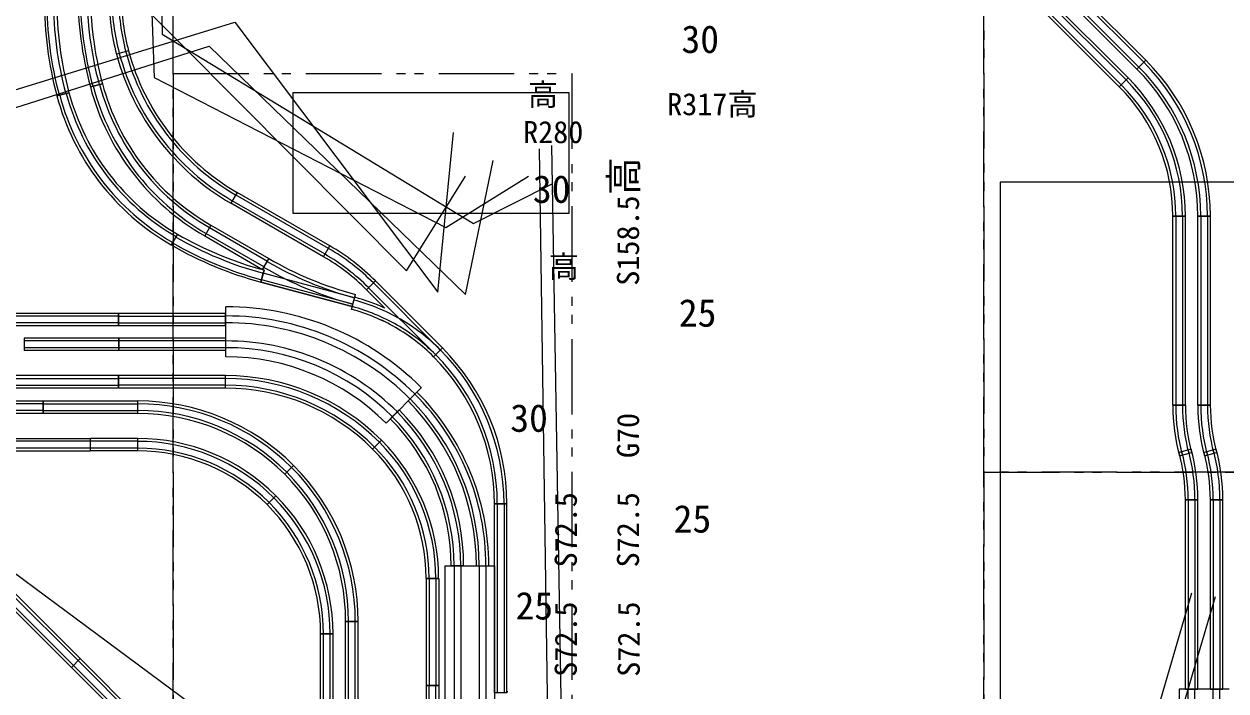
# Model space of a CAD drawing. Units: millimetres, scale not verified. Extents: x -9453 to 9743, y -8805 to 2983.
# Drawn here: x 322 to 1120, y 385 to 827 of the extents above; entities that cross this region are included whole.
import ezdxf
from ezdxf.enums import TextEntityAlignment as Align

# ---------------------------------------------------------------- set-up
doc = ezdxf.new("R2010")
doc.units = ezdxf.units.MM
doc.header["$LTSCALE"] = 10
doc.linetypes.add('DOUBLE_CHAIN1', pattern=[8.8, 5, -1, 0.6, -0.6, 0.6, -1])
for name, color, linetype in [('0-0_線路', 7, 'Continuous'), ('0-1', 7, 'Continuous'), ('0-2', 4, 'Continuous'), ('0-4_ジオラマ', 4, 'Continuous'), ('0-7', 7, 'Continuous'), ('0-8_教室', 3, 'DOUBLE_CHAIN1')]:
    doc.layers.add(name, color=color, linetype=linetype)
doc.styles.add('ＭＳ ゴシック', font='')
doc.styles.get('ＭＳ ゴシック').set_extended_font_data('MS Gothic')

msp = doc.modelspace()

# ---------------------------------------------------------------- linework, layer by layer
at = {"layer": '0-0_線路'}
for p, q in [((1060.49, 797.44), (971.79, 886.14)), ((1066.35, 803.3), (977.65, 892)), ((1054.63, 791.58), (965.93, 880.28)), ((1048.77, 785.72), (960.07, 874.42)), ((391.8, 809.46), (383.8, 807.32)), ((391.8, 809.46), (383.8, 807.32)), ((1060.49, 797.44), (1066.35, 803.3)), ((1066.35, 803.3), (1060.49, 797.44)), ((1060.49, 797.44), (1066.35, 803.3)), ((1060.49, 797.44), (1066.35, 803.3)), ((1048.77, 785.72), (1054.63, 791.58)), ((1054.63, 791.58), (1048.77, 785.72)), ((1048.77, 785.72), (1054.63, 791.58)), ((1048.77, 785.72), (1054.63, 791.58)), ((352.28, 781.79), (344.27, 779.65)), ((344.27, 779.65), (352.28, 781.79)), ((374.45, 787.73), (366.45, 785.59)), ((366.45, 785.59), (374.45, 787.73)), ((463.76, 715.68), (459.62, 708.5)), ((463.76, 715.68), (459.62, 708.5)), ((525.26, 680.18), (463.76, 715.68)), ((521.11, 673), (459.62, 708.5)), ((446.41, 693.95), (442.27, 686.78)), ((446.41, 693.95), (442.27, 686.78)), ((446.41, 693.95), (484.82, 671.78)), ((1084.29, 574.51), (1084.29, 699.95)), ((1092.58, 699.95), (1084.29, 699.95)), ((1092.58, 699.95), (1084.29, 699.95)), ((1084.29, 699.95), (1092.58, 699.95)), ((1084.29, 699.95), (1092.58, 699.95)), ((1092.58, 574.51), (1092.58, 699.95)), ((1100.87, 574.51), (1100.87, 699.95)), ((1109.16, 699.95), (1100.87, 699.95)), ((1109.16, 699.95), (1100.87, 699.95)), ((1100.87, 699.95), (1109.16, 699.95)), ((1100.87, 699.95), (1109.16, 699.95)), ((1109.16, 574.51), (1109.16, 699.95)), ((424.24, 688.01), (420.1, 680.83)), ((424.24, 688.01), (420.1, 680.83)), ((442.27, 686.78), (480.68, 664.6)), ((521.11, 673), (525.26, 680.18)), ((484.82, 671.78), (480.68, 664.6)), ((480.68, 664.6), (484.82, 671.78)), ((480.68, 664.6), (484.82, 671.78)), ((480.68, 664.6), (484.82, 671.78)), ((480.68, 664.6), (484.82, 671.78)), ((480.68, 664.6), (483.76, 669.93)), ((479.55, 656.21), (481.7, 664.21)), ((479.55, 656.21), (540.13, 639.97)), ((555.53, 656.95), (549.67, 651.09)), ((555.53, 656.95), (549.67, 651.09)), ((549.67, 651.09), (555.53, 656.95)), ((549.67, 651.09), (555.53, 656.95)), ((549.67, 651.09), (555.53, 656.95)), ((549.67, 651.09), (555.53, 656.95)), ((599.88, 612.6), (555.53, 656.95)), ((539.64, 638.13), (541.79, 646.14)), ((561.77, 638.98), (549.67, 651.09)), ((456.32, 606.66), (456.32, 639.81)), ((259.67, 635.6), (385.11, 635.6)), ((385.11, 627.32), (385.11, 635.6)), ((385.11, 635.6), (456.12, 635.6)), ((385.11, 635.6), (385.11, 627.32)), ((456.12, 627.32), (456.12, 635.6)), ((259.67, 627.32), (385.11, 627.32)), ((385.11, 627.32), (456.12, 627.32)), ((385.31, 619.09), (322.59, 619.09)), ((322.59, 619.09), (322.59, 610.8)), ((456.32, 619.09), (385.31, 619.09)), ((385.31, 619.09), (385.31, 610.8)), ((385.31, 610.8), (385.31, 619.09)), ((456.32, 610.8), (456.32, 619.09)), ((385.31, 610.8), (322.59, 610.8)), ((456.32, 610.8), (385.31, 610.8)), ((594.02, 606.74), (599.88, 612.6)), ((599.88, 612.6), (594.02, 606.74)), ((599.88, 612.6), (594.02, 606.74)), ((599.88, 612.6), (594.02, 606.74)), ((385.12, 594.16), (259.68, 594.16)), ((456.13, 594.16), (385.12, 594.16)), ((385.12, 594.16), (385.12, 585.88)), ((385.12, 585.88), (385.12, 594.16)), ((456.13, 585.88), (456.13, 594.16)), ((385.12, 585.88), (259.68, 585.88)), ((456.13, 585.88), (385.12, 585.88)), ((562.6, 562.63), (585.94, 586.18)), ((577.18, 577.35), (583.04, 583.22)), ((209.72, 577.48), (335.16, 577.48)), ((335.16, 569.19), (335.16, 577.48)), ((335.16, 577.48), (397.88, 577.48)), ((335.16, 577.48), (335.16, 569.19)), ((397.88, 569.19), (397.88, 577.48)), ((1084.29, 574.51), (1092.58, 574.51)), ((1084.29, 574.51), (1092.58, 574.51)), ((1092.58, 574.51), (1084.29, 574.51)), ((1100.87, 574.51), (1109.16, 574.51)), ((1100.87, 574.51), (1109.16, 574.51)), ((1109.16, 574.51), (1100.87, 574.51)), ((209.72, 569.19), (335.16, 569.19)), ((335.16, 569.19), (397.88, 569.19)), ((565.34, 565.56), (571.2, 571.42)), ((565.34, 565.56), (571.2, 571.42)), ((565.34, 565.56), (571.2, 571.42)), ((241.05, 552.55), (366.49, 552.55)), ((366.49, 544.27), (366.49, 552.55)), ((366.49, 544.27), (366.49, 552.55)), ((397.85, 552.55), (366.49, 552.55)), ((397.85, 544.27), (397.85, 552.55)), ((553.62, 545.49), (559.48, 551.36)), ((553.62, 545.49), (559.48, 551.36)), ((553.62, 545.49), (559.48, 551.36)), ((241.05, 544.27), (366.49, 544.27)), ((397.85, 544.27), (366.49, 544.27)), ((1096.46, 545.33), (1088.45, 543.18)), ((1088.71, 540.97), (1096.72, 543.11)), ((1113.03, 545.33), (1105.03, 543.18)), ((1105.29, 540.97), (1113.29, 543.11)), ((495.37, 528.74), (501.23, 534.6)), ((495.37, 528.74), (501.23, 534.6)), ((483.61, 508.67), (489.48, 514.53)), ((483.61, 508.67), (489.48, 514.53)), ((1092.58, 386.35), (1092.58, 511.79)), ((1100.87, 511.79), (1092.58, 511.79)), ((1100.87, 511.79), (1092.58, 511.79)), ((1092.58, 511.79), (1100.87, 511.79)), ((1100.87, 386.35), (1100.87, 511.79)), ((1109.16, 386.35), (1109.16, 511.79)), ((1117.45, 511.79), (1109.16, 511.79)), ((1117.45, 511.79), (1109.16, 511.79)), ((1109.16, 511.79), (1117.45, 511.79)), ((1117.45, 386.35), (1117.45, 511.79)), ((642.69, 509.25), (634.4, 509.25)), ((642.69, 509.25), (634.4, 509.25)), ((634.4, 509.25), (642.69, 509.25)), ((634.4, 509.25), (642.69, 509.25)), ((642.69, 383.81), (642.69, 509.25)), ((601.58, 468.07), (634.73, 468.07)), ((605.73, 468.07), (614.01, 468.07)), ((614.01, 468.07), (605.73, 468.07)), ((605.73, 468.07), (614.01, 468.07)), ((622.42, 468.14), (630.71, 468.14)), ((589.15, 459.73), (597.44, 459.73)), ((589.15, 459.73), (589.15, 388.72)), ((597.44, 459.73), (589.15, 459.73)), ((597.44, 459.73), (597.44, 388.72)), ((359.71, 406.59), (315.36, 450.94)), ((535.72, 360.18), (535.72, 431.19)), ((535.72, 431.19), (544.01, 431.19)), ((535.72, 431.19), (544.01, 431.19)), ((535.75, 431.24), (544.04, 431.24)), ((519.14, 422.9), (527.43, 422.9)), ((519.14, 360.18), (519.14, 422.9)), ((519.14, 422.9), (527.43, 422.9)), ((519.14, 422.9), (527.43, 422.9)), ((527.43, 422.9), (519.14, 422.9)), ((519.14, 422.9), (527.43, 422.9)), ((519.14, 422.9), (527.43, 422.9)), ((527.43, 360.18), (527.43, 422.9)), ((353.85, 400.73), (359.71, 406.59)), ((353.85, 400.73), (359.71, 406.59)), ((353.85, 400.73), (359.71, 406.59)), ((353.85, 400.73), (359.71, 406.59)), ((353.85, 400.73), (359.71, 406.59)), ((404.06, 362.24), (359.71, 406.59)), ((589.15, 388.72), (597.44, 388.72)), ((589.15, 388.72), (589.15, 263.28)), ((597.44, 388.72), (589.15, 388.72)), ((597.44, 388.72), (589.15, 388.72)), ((597.44, 388.72), (597.44, 263.28)), ((1121.59, 386.35), (1088.44, 386.35)), ((1092.58, 386.35), (1100.87, 386.35)), ((1092.58, 386.35), (1100.87, 386.35)), ((1109.16, 386.35), (1117.45, 386.35)), ((1109.16, 386.35), (1117.45, 386.35))]:
    msp.add_line(p, q, dxfattribs=at)
at = {"layer": '0-0_線路', "color": 2}
for p, q in [((973.14, 887.48), (1061.83, 798.78)), ((976.3, 890.65), (1065, 801.95)), ((964.58, 878.93), (1053.28, 790.23)), ((961.41, 875.76), (1050.11, 787.06)), ((522.07, 674.65), (460.57, 710.15)), ((524.31, 678.53), (462.81, 714.03)), ((1086.2, 699.95), (1086.2, 574.51)), ((1090.68, 699.95), (1090.68, 574.51)), ((1102.77, 699.95), (1102.77, 574.51)), ((1107.25, 699.95), (1107.25, 574.51)), ((443.22, 688.42), (481.63, 666.25)), ((445.46, 692.3), (483.87, 670.13)), ((541.71, 645.84), (481.12, 662.08)), ((540.55, 641.51), (479.96, 657.75)), ((598.53, 611.25), (554.18, 655.6)), ((595.36, 608.09), (551.01, 652.44)), ((385.11, 633.7), (259.67, 633.7)), ((385.11, 633.7), (456.12, 633.7)), ((385.11, 629.22), (259.67, 629.22)), ((385.11, 629.22), (456.12, 629.22)), ((385.31, 617.18), (322.59, 617.18)), ((456.32, 617.18), (385.31, 617.18)), ((385.31, 612.7), (322.59, 612.7)), ((456.32, 612.7), (385.31, 612.7)), ((259.68, 592.26), (385.12, 592.26)), ((456.13, 592.26), (385.12, 592.26)), ((259.68, 587.78), (385.12, 587.78)), ((456.13, 587.78), (385.12, 587.78)), ((335.16, 575.57), (209.72, 575.57)), ((335.16, 575.57), (397.88, 575.57)), ((335.16, 571.09), (209.72, 571.09)), ((335.16, 571.09), (397.88, 571.09)), ((366.49, 550.65), (241.05, 550.65)), ((397.85, 550.65), (366.49, 550.65)), ((366.49, 546.17), (241.05, 546.17)), ((397.85, 546.17), (366.49, 546.17)), ((1094.49, 511.79), (1094.49, 386.35)), ((1098.97, 511.79), (1098.97, 386.35)), ((1111.06, 511.79), (1111.06, 386.35)), ((1115.54, 511.79), (1115.54, 386.35)), ((636.3, 509.25), (636.3, 383.81)), ((640.78, 509.25), (640.78, 383.81)), ((607.63, 468.07), (607.63, 342.63)), ((612.11, 468.07), (612.11, 342.63)), ((624.2, 468.07), (624.2, 342.63)), ((628.68, 468.07), (628.68, 342.63)), ((591.05, 459.73), (591.05, 388.72)), ((595.53, 459.73), (595.53, 388.72)), ((355.19, 402.07), (310.84, 446.42)), ((358.36, 405.24), (314.01, 449.59)), ((537.62, 360.18), (537.62, 431.19)), ((542.1, 360.18), (542.1, 431.19)), ((521.05, 360.18), (521.05, 422.9)), ((525.53, 360.18), (525.53, 422.9)), ((399.54, 357.72), (355.19, 402.07)), ((402.71, 360.89), (358.36, 405.24)), ((591.05, 263.28), (591.05, 388.72)), ((595.53, 263.28), (595.53, 388.72)), ((1094.49, 260.91), (1094.49, 386.35)), ((1098.97, 260.91), (1098.97, 386.35)), ((1111.06, 260.91), (1111.06, 386.35)), ((1115.54, 260.91), (1115.54, 386.35))]:
    msp.add_line(p, q, dxfattribs=at)
at = {"layer": '0-0_線路', "color": 4}
for p, q in [((1092.58, 386.35), (1092.58, 511.79)), ((1092.58, 386.35), (1092.58, 511.79)), ((1100.87, 386.35), (1100.87, 511.79)), ((1109.16, 386.35), (1109.16, 511.79)), ((1117.45, 386.35), (1117.45, 511.79))]:
    msp.add_line(p, q, dxfattribs=at)
at = {"layer": '0-0_線路', "color": 3}
for p, q in [((601.58, 468.07), (601.58, 342.63)), ((634.73, 342.63), (634.73, 468.07)), ((1088.44, 386.35), (1088.44, 260.91))]:
    msp.add_line(p, q, dxfattribs=at)
at = {"layer": '0-0_線路'}
for points in [[(480.68, 664.6), (481.7, 664.21), (479.55, 656.21)], [(540.13, 639.97), (479.55, 656.21), (481.12, 662.08)], [(540.13, 639.97), (479.55, 656.21), (540.13, 639.97)], [(479.55, 656.21), (540.13, 639.97), (542.28, 647.98)], [(594.02, 606.74), (599.88, 612.6), (594.02, 606.74)], [(642.8, 384.89), (642.69, 383.81), (634.4, 383.81), (634.4, 509.25)], [(359.71, 406.59), (353.85, 400.73), (309.5, 445.08)], [(544.01, 360.18), (544.01, 431.19), (535.72, 431.19)], [(404.06, 362.24), (398.2, 356.38), (353.85, 400.73)]]:
    msp.add_lwpolyline(points, dxfattribs=at)
for centre, radius, start, end in [((604.56, 849.39), 246.51, 179.99995, 195), ((604.56, 849.39), 238.22, 180.00002, 195), ((524.98, 845.15), 146.16, 179.99998, 195), ((524.98, 845.15), 137.87, 180, 195), ((582.39, 843.45), 246.51, 179.99995, 195), ((582.39, 843.45), 238.22, 180.00002, 195), ((540.99, 849.44), 162.74, 195, 240), ((540.99, 849.44), 154.45, 195, 240), ((963, 699.95), 137.87, 0, 45), ((963, 699.95), 146.16, 0, 45), ((963, 699.95), 129.58, 0, 44.99995), ((501.47, 821.77), 154.45, 195, 240), ((523.64, 827.71), 162.74, 195, 240), ((523.64, 827.71), 154.45, 195, 240), ((963, 699.95), 121.3, 0, 45.00002), ((501.47, 821.77), 162.74, 195, 240), ((543.35, 894.32), 238.22, 240.00002, 255), ((543.35, 894.32), 246.51, 239.99995, 255), ((452.18, 553.6), 146.16, 45, 60.00002), ((603.94, 878.08), 238.22, 240.00002, 255), ((452.18, 553.6), 137.87, 45, 60), ((508.25, 520.97), 129.58, 65.60304, 75.00002), ((508.25, 520.98), 121.28, 59.99919, 75.00087), ((508.25, 520.97), 121.3, 60.00002, 75.00005), ((508.26, 520.98), 121.28, 44.99921, 60.00089), ((508.25, 520.97), 121.3, 45, 60.00003), ((496.53, 509.25), 137.87, 0, 45), ((496.53, 509.25), 146.16, 0, 45), ((456.13, 448), 146.16, 45, 90), ((456.13, 448), 137.87, 45, 90), ((467.97, 468.14), 162.74, 0, 45), ((467.97, 468.14), 154.45, 0, 45), ((1213.88, 574.51), 129.58, 180, 194.99998), ((1213.88, 574.51), 121.3, 180, 194.99998), ((1230.45, 574.51), 129.58, 180, 194.99998), ((1230.45, 574.51), 121.3, 180, 194.99998), ((467.85, 468.07), 146.16, 0, 45), ((467.85, 468.07), 137.87, 0, 45), ((467.85, 459.73), 129.58, 0.00005, 45), ((467.85, 459.73), 121.3, 359.99998, 45), ((971.29, 511.79), 121.3, 0, 14.99998), ((971.29, 511.79), 129.58, 0, 14.99998), ((987.86, 511.79), 121.3, 0, 14.99998), ((987.86, 511.79), 129.58, 0, 14.99998), ((397.88, 431.24), 146.16, 0, 45), ((397.88, 431.24), 137.87, 0, 45), ((397.85, 422.9), 129.58, 0.00005, 45), ((397.85, 422.9), 121.3, 359.99998, 45)]:
    msp.add_arc(centre, radius, start, end, dxfattribs=at)
at = {"layer": '0-0_線路', "color": 2}
for centre, radius, start, end in [((604.56, 849.39), 244.91, 180, 195), ((604.56, 849.39), 240.44, 180, 195), ((524.98, 845.15), 144.26, 179.99998, 195), ((524.98, 845.15), 139.78, 180.00002, 195), ((582.39, 843.45), 244.91, 180, 195), ((582.39, 843.45), 240.44, 180, 195), ((540.99, 849.44), 160.83, 195, 240), ((540.99, 849.44), 156.35, 195, 240), ((963, 699.95), 139.78, 0, 45.00002), ((963, 699.95), 144.26, 0, 44.99998), ((963, 699.95), 127.68, 0, 44.99995), ((501.47, 821.77), 156.35, 195, 240), ((523.64, 827.71), 160.83, 195, 240), ((523.64, 827.71), 156.35, 195, 240), ((963, 699.95), 123.2, 0, 45), ((501.47, 821.77), 160.83, 195, 240), ((543.35, 894.32), 240.44, 240, 255), ((543.35, 894.32), 244.91, 240, 255), ((452.18, 553.6), 144.26, 45, 60.00002), ((603.94, 878.08), 240.44, 240, 255), ((452.18, 553.6), 139.78, 45, 59.99998), ((603.94, 878.08), 244.91, 240, 255), ((508.25, 520.97), 123.2, 60, 75.00005), ((508.25, 520.97), 127.68, 60.00002, 75.00008), ((456.32, 456.35), 177.41, 44.99995, 90), ((508.25, 520.97), 127.68, 45, 60.00006), ((456.32, 456.35), 172.93, 45, 90), ((508.25, 520.97), 123.2, 45, 60.00005), ((456.32, 456.35), 160.83, 45, 90), ((456.32, 456.35), 156.35, 45, 90), ((496.53, 509.25), 139.78, 0, 45.00002), ((496.53, 509.25), 144.26, 0, 44.99998), ((456.13, 448), 144.26, 45, 90), ((456.13, 448), 139.78, 44.99998, 90), ((467.97, 468.14), 160.83, 0, 45), ((467.97, 468.14), 156.35, 0, 45), ((1213.88, 574.51), 127.68, 180, 194.99998), ((1213.88, 574.51), 123.2, 180, 194.99998), ((1230.45, 574.51), 127.68, 180, 194.99998), ((1230.45, 574.51), 123.2, 180, 194.99998), ((467.85, 468.07), 139.78, 359.99998, 45), ((467.85, 468.07), 144.26, 0, 45), ((467.85, 459.73), 127.68, 0.00005, 45), ((467.85, 459.73), 123.2, 0, 45), ((971.29, 511.79), 123.2, 0, 14.99998), ((971.29, 511.79), 127.68, 0, 14.99998), ((987.86, 511.79), 123.2, 0, 14.99998), ((987.86, 511.79), 127.68, 0, 14.99998), ((397.88, 431.24), 139.78, 359.99998, 45), ((397.88, 431.24), 144.26, 0, 45), ((397.85, 422.9), 127.68, 0.00005, 45), ((397.85, 422.9), 123.2, 0, 45)]:
    msp.add_arc(centre, radius, start, end, dxfattribs=at)
at = {"layer": '0-0_線路', "color": 3}
for radius, start in [(183.46, 45.04622), (150.3, 45.00005)]:
    msp.add_arc((456.32, 456.35), radius, start, 90, dxfattribs=at)
at = {"layer": '0-1', "color": 6}
msp.add_lwpolyline([(1171.31, 722.35), (969.71, 722.35), (969.71, 363.95)], dxfattribs=at)
at = {"layer": '0-2', "color": 7}
for p, q in [((495.37, 528.74), (501.23, 534.6)), ((495.37, 528.74), (501.23, 534.6)), ((483.61, 508.67), (489.48, 514.53)), ((483.61, 508.67), (489.48, 514.53))]:
    msp.add_line(p, q, dxfattribs=at)
for centre, radius, end in [((397.88, 431.24), 146.16, 90), ((397.88, 431.24), 137.87, 90), ((397.85, 422.9), 129.58, 89.99995), ((397.85, 422.9), 121.3, 90.00002)]:
    msp.add_arc(centre, radius, 45, end, dxfattribs=at)
at = {"layer": '0-2', "color": 2}
for centre, radius, end in [((397.88, 431.24), 144.26, 89.99998), ((397.88, 431.24), 139.78, 90.00002), ((397.85, 422.9), 127.68, 89.99995), ((397.85, 422.9), 123.2, 90)]:
    msp.add_arc(centre, radius, 45, end, dxfattribs=at)
at = {"layer": '0-7', "color": 5}
for p, q in [((675.61, -18.94), (664.29, 744.54)), ((685.75, -35.52), (672.42, 746.87)), ((602.15, 692.49), (657.03, 726.47)), ((620.44, 695.11), (672.71, 721.24)), ((1096.74, 450.01), (973.05, 25.78)), ((1112.42, 447.39), (986.98, 22.29))]:
    msp.add_line(p, q, dxfattribs=at)
for points in [[(42.89, 1194.25), (8.92, 1189.03), (8.92, 1063.59), (37.67, 1089.72), (165.72, 1076.65), (576.01, 663.75), (615.21, 726.47)], [(398.31, 1079.27), (408.76, 791.8), (602.15, 692.49)], [(408.76, 1076.65), (413.99, 820.55), (620.44, 695.11)], [(-506.49, 546.8), (-506.49, 502.66), (-478.61, 538.67), (462.19, 828.46), (596.92, 649.59), (607.37, 755.29)], [(-448.87, 552.55), (-448.41, 504.33), (-419.67, 538.31), (445.35, 812.71), (615.21, 648.07), (633.51, 736.92)], [(-127.84, 792.67), (696.52, 181.15), (704.36, 17.82), (842.86, 67.47)]]:
    msp.add_lwpolyline(points, dxfattribs=at)
msp.add_lwpolyline([(500.9, 781.9), (683.84, 781.9), (683.84, 701.76), (500.9, 701.76)], close=True, dxfattribs=at)
at = {"layer": '0-8_教室'}
for p, q in [((959.03, 530.13), (959.03, 1332.05)), ((421.44, 265.81), (421.44, 1067.73)), ((959.03, 1058.77), (959.03, 256.85)), ((421.44, 794.45), (421.44, -7.47)), ((1223.35, 530.13), (959.03, 530.13))]:
    msp.add_line(p, q, dxfattribs=at)
for points in [[(421.44, 794.45), (685.75, 794.45), (685.75, -7.47)], [(959.03, -271.79), (959.03, 530.13), (1223.35, 530.13)]]:
    msp.add_lwpolyline(points, dxfattribs=at)

# ---------------------------------------------------------------- texts
at = {"layer": '0-2', "style": 'ＭＳ ゴシック'}
for s, p in [('R317', (748.96, 762.45)), ('R280', (653.46, 743.95))]:
    msp.add_text(s, height=14.66, dxfattribs=at).set_placement(p, align=Align.BOTTOM_LEFT)
for s, p in [('     S158.5', (734.71, 603.95)), (' S72.5', (693.46, 457.04)), (' S72.5', (734.71, 457.04)), (' S72.5', (693.46, 384.54)), (' S72.5', (735.21, 384.54))]:
    msp.add_text(s, height=14.66, rotation=90, dxfattribs=at).set_placement(p, align=Align.BOTTOM_LEFT)
at = {"layer": '0-4_ジオラマ', "style": 'ＭＳ ゴシック'}
for s, p in [('30', (758.43, 802.61)), ('30', (659.91, 703.23)), ('25', (756.7, 621.13)), ('30', (644.93, 551.42)), ('25', (753.24, 484.59)), ('25', (648.39, 426.97))]:
    msp.add_text(s, height=18.33, dxfattribs=at).set_placement(p, align=Align.BOTTOM_LEFT)
msp.add_text(' G70', height=14.66, rotation=90, dxfattribs=at).set_placement((734.71, 529.54), align=Align.BOTTOM_LEFT)
at = {"layer": '0-8_教室', "color": 4, "style": 'ＭＳ ゴシック'}
for p in [(656.6, 768.83), (788.96, 762.45), (670.43, 654.75)]:
    msp.add_text('高', height=14.66, dxfattribs=at).set_placement(p, align=Align.BOTTOM_LEFT)
msp.add_text('高', height=18.33, rotation=90, dxfattribs=at).set_placement((734.71, 713.95), align=Align.BOTTOM_LEFT)

doc.saveas('drawing.dxf')
